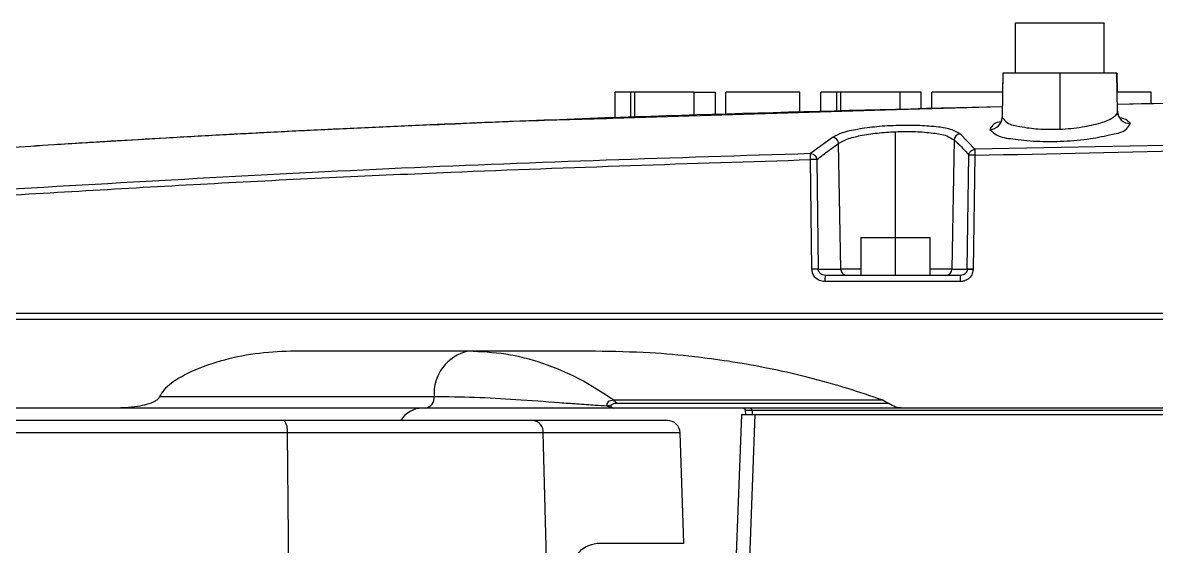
# Model space of a CAD drawing. Header units: millimetres. Extents: x -356 to 237, y 0 to 365.
# Drawn here: x 146.998 to 150.53, y 250.396 to 252.027 of the extents above; entities that cross this region are included whole.
import ezdxf

# ---------------------------------------------------------------- set-up
doc = ezdxf.new("R2010")
doc.units = ezdxf.units.MM

msp = doc.modelspace()

# ---------------------------------------------------------------- linework, layer by layer
at = {"color": 7, "linetype": 'Continuous', "lineweight": 25}
for p, q in [((150.0918, 251.8698), (150.0918, 252.0273)), ((150.0918, 252.0273), (150.3673, 252.0273)), ((150.3673, 251.8698), (150.3673, 252.0273)), ((150.052, 251.8698), (150.0497, 251.7345)), ((150.052, 251.8698), (150.051, 251.8107)), ((150.2295, 251.8698), (150.052, 251.8698)), ((150.2295, 251.8698), (150.2295, 251.6955)), ((150.4071, 251.8698), (150.2295, 251.8698)), ((150.4092, 251.7497), (150.4071, 251.8698)), ((150.4071, 251.8698), (150.4081, 251.8107)), ((148.8928, 251.8107), (148.8435, 251.8107)), ((148.8435, 251.7321), (148.8435, 251.8107)), ((148.8928, 251.7338), (148.8928, 251.8107)), ((148.9052, 251.8107), (148.8928, 251.8107)), ((149.0903, 251.8107), (148.9052, 251.8107)), ((148.9052, 251.7342), (148.9052, 251.8107)), ((149.0903, 251.7403), (149.0903, 251.8107)), ((149.0903, 251.8107), (149.1561, 251.8107)), ((149.1561, 251.8107), (149.1561, 251.7424)), ((149.189, 251.7434), (149.189, 251.8107)), ((149.4194, 251.8107), (149.189, 251.8107)), ((149.4194, 251.7503), (149.4194, 251.8107)), ((149.5346, 251.8107), (149.4853, 251.8107)), ((149.4853, 251.7521), (149.4853, 251.8107)), ((149.5346, 251.7535), (149.5346, 251.8107)), ((149.547, 251.8107), (149.5346, 251.8107)), ((149.7321, 251.8107), (149.547, 251.8107)), ((149.547, 251.7538), (149.547, 251.8107)), ((149.7321, 251.7587), (149.7321, 251.8107)), ((149.7979, 251.8107), (149.7321, 251.8107)), ((149.7979, 251.7604), (149.7979, 251.8107)), ((149.8309, 251.7612), (149.8309, 251.8107)), ((150.051, 251.8107), (149.8309, 251.8107)), ((150.5138, 251.8107), (150.4081, 251.8107)), ((150.5138, 251.7766), (150.5138, 251.8107)), ((149.7204, 251.7564), (150.0502, 251.7663)), ((150.4087, 251.7736), (150.8858, 251.783)), ((148.8367, 251.7297), (149.7204, 251.7564)), ((150.0497, 251.7345), (150.0499, 251.7322)), ((150.4092, 251.7497), (150.409, 251.7514)), ((149.5208, 251.67), (149.453, 251.6193)), ((149.7177, 251.358), (149.7177, 251.6876)), ((149.9002, 251.6621), (149.8933, 251.2592)), ((149.9649, 251.6329), (149.9187, 251.681)), ((152.5206, 251.6848), (149.9649, 251.6329)), ((149.5468, 251.2592), (149.5403, 251.6511)), ((149.457, 251.2592), (149.4528, 251.6006)), ((149.4725, 251.6006), (149.4768, 251.2592)), ((149.9413, 251.2592), (149.9464, 251.6142)), ((149.9646, 251.6142), (149.9596, 251.2592)), ((149.6095, 251.358), (149.6095, 251.2399)), ((149.6095, 251.358), (149.7177, 251.358)), ((149.7177, 251.2399), (149.7177, 251.358)), ((149.7177, 251.358), (149.826, 251.358)), ((149.826, 251.2399), (149.826, 251.358)), ((149.4768, 251.2592), (149.5468, 251.2592)), ((149.92, 251.2399), (149.4985, 251.2399)), ((149.6095, 251.2592), (149.5468, 251.2592)), ((149.8933, 251.2592), (149.826, 251.2592)), ((149.8933, 251.2592), (149.9413, 251.2592)), ((149.9596, 251.2592), (149.9595, 251.2573)), ((149.919, 251.2205), (149.4975, 251.2205)), ((146.7861, 251.1039), (153.1756, 251.1039)), ((146.7864, 251.1218), (153.1758, 251.1218)), ((148.7826, 251.0037), (147.8328, 251.0037)), ((148.2801, 250.8619), (147.4244, 250.8619)), ((149.6787, 250.8508), (148.8396, 250.8508)), ((149.6787, 250.8508), (149.6965, 250.8409)), ((147.2795, 250.8265), (146.7861, 250.8265)), ((148.2534, 250.8265), (147.2795, 250.8265)), ((148.838, 250.8265), (148.2534, 250.8265)), ((149.7407, 250.8265), (148.838, 250.8265)), ((149.6965, 250.8409), (148.8485, 250.8409)), ((149.2493, 250.8191), (149.2498, 250.8065)), ((150.7068, 250.8189), (149.2704, 250.8189)), ((149.2704, 250.8189), (149.2709, 250.8068)), ((153.1804, 250.8265), (149.7407, 250.8265)), ((147.8121, 250.7877), (146.8827, 250.7877)), ((148.5894, 250.7877), (147.8121, 250.7877)), ((149.0068, 250.7877), (148.5894, 250.7877)), ((149.2374, 250.8068), (149.1712, 249.0509)), ((149.2797, 250.8068), (150.7212, 250.8068)), ((147.8221, 250.7497), (146.8827, 250.7497)), ((147.8221, 250.7497), (147.8337, 249.4413)), ((148.6198, 250.7497), (147.8221, 250.7497)), ((148.6518, 249.5672), (148.6198, 250.7497)), ((149.0462, 250.7497), (148.6198, 250.7497)), ((149.0582, 250.4058), (149.0462, 250.7497)), ((148.7881, 250.4058), (149.0582, 250.4058))]:
    msp.add_line(p, q, dxfattribs=at)
at = {"color": 7, "linetype": 'Continuous', "lineweight": 25, "flags": 128}
msp.add_lwpolyline([(149.2797, 250.8068), (149.2425, 249.8199), (149.2135, 249.0505)], dxfattribs=at)
at = {"color": 7, "linetype": 'Continuous', "lineweight": 25}
for centre, radius, start, end in [((150.0105, 251.7338), 0.0394, 272.0876, 357.8059), ((150.4476, 251.7521), 0.0387, 181.0139, 272.894), ((149.5198, 251.6495), 0.0206, 4.5937, 87.1993), ((149.9204, 251.6608), 0.0203, 94.8117, 176.3377), ((149.4626, 251.0883), 0.5124, 88.8976, 91.1024), ((149.9555, 251.186), 0.4283, 88.7787, 91.2213), ((149.4669, 250.747), 0.5123, 88.8974, 91.1026), ((149.595, 251.2253), 0.0976, 171.4044, 182.789), ((149.566, 251.2591), 0.0192, 179.5635, 268.6003), ((149.8738, 251.2593), 0.0195, 270.6198, 359.6729), ((150.0162, 251.2253), 0.0972, 171.3823, 182.8111), ((149.9504, 250.8309), 0.4284, 88.7789, 91.2211), ((149.9222, 250.734), 0.5246, 85.9218, 87.9148), ((148.4137, 250.8723), 0.134, 101.5181, 184.4518), ((148.2467, 250.8593), 0.0335, 281.5198, 4.4447), ((148.82, 250.8242), 0.033, 30.2952, 53.5652), ((148.2435, 250.7477), 0.0787, 90.0015, 148.8363), ((148.8248, 250.7986), 0.0347, 80.9506, 99.0494), ((149.2635, 250.8196), 0.00698, 354.1047, 80.1655), ((147.7775, 250.7583), 0.0454, 349.076, 40.3944), ((148.5845, 250.7526), 0.0354, 355.3031, 82.1373), ((149.0068, 250.7483), 0.0394, 2.0104, 89.9991)]:
    msp.add_arc(centre, radius, start, end, dxfattribs=at)
for points, knots in [([(150.4087, 251.7736), (150.8112, 251.7815), (151.7283, 251.7994), (152.6454, 251.8184), (153.16, 251.8291)], [0, 0, 0, 0, 0.4388802, 1, 1, 1, 1]), ([(148.2639, 251.709), (148.3517, 251.7129), (148.9469, 251.7393), (149.5425, 251.7539), (150.0502, 251.7663)], [0, 0, 0, 0, 0.147522, 1, 1, 1, 1]), ([(145.6031, 251.5258), (145.6073, 251.5263), (145.6215, 251.5277), (145.6509, 251.5306), (145.6964, 251.5352), (145.7573, 251.5411), (145.8325, 251.5483), (145.9212, 251.5566), (146.0224, 251.5658), (146.1345, 251.5757), (146.2563, 251.586), (146.386, 251.5967), (146.522, 251.6073), (146.6627, 251.6179), (146.8061, 251.6283), (146.9507, 251.6382), (147.1062, 251.6484), (147.2705, 251.6587), (147.4461, 251.669), (147.6232, 251.6788), (147.8033, 251.6882), (147.9845, 251.6971), (148.1654, 251.7054), (148.3464, 251.7131), (148.5701, 251.7225), (148.7336, 251.7269), (148.8367, 251.7297)], [0, 0, 0, 0, 0.003882, 0.013198, 0.027357, 0.04624, 0.069796, 0.097341, 0.128737, 0.16381, 0.201564, 0.241843, 0.284322, 0.327879, 0.372392, 0.417491, 0.461982, 0.516648, 0.569895, 0.62481, 0.680924, 0.736825, 0.792713, 0.848602, 0.904488, 1, 1, 1, 1]), ([(150.0499, 251.7322), (150.0548, 251.7264), (150.0687, 251.7097), (150.1111, 251.7024), (150.165, 251.6942), (150.207, 251.695), (150.2295, 251.6955)], [0, 0, 0, 0, 0.119612, 0.336962, 0.643902, 1, 1, 1, 1]), ([(150.2295, 251.6955), (150.2411, 251.6962), (150.2643, 251.6976), (150.3071, 251.7032), (150.3519, 251.7128), (150.3891, 251.7262), (150.4064, 251.7398), (150.4091, 251.7471), (150.4091, 251.749), (150.4092, 251.7497)], [0, 0, 0, 0, 0.178155, 0.358912, 0.66683, 0.882862, 0.970576, 0.989923, 1, 1, 1, 1]), ([(150.4106, 251.7408), (150.4102, 251.7411), (150.409, 251.742), (150.4076, 251.742), (150.4066, 251.7421)], [0, 0, 0, 0, 0.361754, 1, 1, 1, 1]), ([(150.4496, 251.7134), (150.4433, 251.7194), (150.4337, 251.7285), (150.4208, 251.7301), (150.4163, 251.7307)], [0, 0, 0, 0, 0.651713, 1, 1, 1, 1]), ([(145.6067, 251.5264), (145.6109, 251.5268), (145.6249, 251.5282), (145.6542, 251.5311), (145.6994, 251.5356), (145.76, 251.5415), (145.8349, 251.5486), (145.9233, 251.5569), (146.0241, 251.566), (146.1359, 251.5759), (146.2573, 251.5862), (146.3868, 251.5968), (146.5226, 251.6074), (146.663, 251.618), (146.8062, 251.6283), (146.9506, 251.6382), (147.0943, 251.6477), (147.2355, 251.6565), (147.3753, 251.6649), (147.5158, 251.6729), (147.6586, 251.6807), (147.8033, 251.6881), (147.9082, 251.6935), (147.9646, 251.696), (147.9727, 251.6963)], [0, 0, 0, 0, 0.005259, 0.017898, 0.037132, 0.062799, 0.094833, 0.132313, 0.17505, 0.222815, 0.274253, 0.329155, 0.387069, 0.446475, 0.507199, 0.568734, 0.629454, 0.689283, 0.747721, 0.806483, 0.867275, 0.928613, 0.989733, 1, 1, 1, 1]), ([(149.9187, 251.681), (149.9107, 251.6855), (149.8898, 251.6972), (149.8462, 251.7028), (149.7904, 251.7076), (149.7263, 251.7075), (149.6613, 251.704), (149.6027, 251.6961), (149.5553, 251.6872), (149.5307, 251.6749), (149.5208, 251.67)], [0, 0, 0, 0, 0.066884, 0.175589, 0.318664, 0.481781, 0.647447, 0.798016, 0.918715, 1, 1, 1, 1]), ([(150.0467, 251.7188), (150.0385, 251.7173), (150.023, 251.7146), (150.0155, 251.7008), (150.0119, 251.6944)], [0, 0, 0, 0, 0.530429, 1, 1, 1, 1]), ([(150.0119, 251.6944), (150.0184, 251.6883), (150.0378, 251.6703), (150.0775, 251.6662), (150.1186, 251.6603), (150.1573, 251.6578), (150.1988, 251.6569), (150.255, 251.6584), (150.3212, 251.6637), (150.3843, 251.678), (150.4336, 251.6873), (150.4458, 251.7072), (150.4496, 251.7134)], [0, 0, 0, 0, 0.057019, 0.170505, 0.246064, 0.331512, 0.423081, 0.517357, 0.699762, 0.851727, 0.953403, 1, 1, 1, 1]), ([(149.5403, 251.6511), (149.5488, 251.6559), (149.5697, 251.6675), (149.611, 251.6765), (149.6615, 251.6844), (149.6986, 251.6865), (149.7177, 251.6876)], [0, 0, 0, 0, 0.159125, 0.39106, 0.685679, 1, 1, 1, 1]), ([(149.7177, 251.6876), (149.7386, 251.6881), (149.7781, 251.689), (149.8311, 251.6843), (149.8729, 251.6787), (149.8926, 251.6667), (149.9002, 251.6621)], [0, 0, 0, 0, 0.335259, 0.632344, 0.859243, 1, 1, 1, 1]), ([(149.9002, 251.6621), (149.909, 251.6538), (149.9252, 251.6386), (149.9397, 251.6218), (149.9464, 251.6142)], [0, 0, 0, 0, 0.544645, 1, 1, 1, 1]), ([(149.9646, 251.6142), (150.4417, 251.6244), (151.2936, 251.6426), (152.1455, 251.6592), (152.5203, 251.6665)], [0, 0, 0, 0, 0.560001, 1, 1, 1, 1]), ([(149.4725, 251.6006), (149.485, 251.6105), (149.5072, 251.6279), (149.5303, 251.6441), (149.5403, 251.6511)], [0, 0, 0, 0, 0.56546, 1, 1, 1, 1]), ([(149.9464, 251.6142), (149.9469, 251.6167), (149.9479, 251.622), (149.9528, 251.628), (149.9588, 251.6318), (149.9629, 251.6325), (149.9649, 251.6329)], [0, 0, 0, 0, 0.268969, 0.561159, 0.78909, 1, 1, 1, 1]), ([(149.9649, 251.6329), (149.9648, 251.6319), (149.9646, 251.6292), (149.9645, 251.6247), (149.9645, 251.6195), (149.9646, 251.616), (149.9646, 251.6142)], [0, 0, 0, 0, 0.157167, 0.437396, 0.713783, 1, 1, 1, 1]), ([(149.453, 251.6193), (149.0281, 251.606), (148.1782, 251.5794), (147.3293, 251.5297), (146.9049, 251.5049)], [0, 0, 0, 0, 0.499942, 1, 1, 1, 1]), ([(146.9054, 251.487), (147.143, 251.5011), (147.6182, 251.5295), (148.4673, 251.5692), (149.079, 251.5887), (149.4528, 251.6006)], [0, 0, 0, 0, 0.280011, 0.560011, 1, 1, 1, 1]), ([(149.4528, 251.6006), (149.4527, 251.6029), (149.4526, 251.6072), (149.4526, 251.6128), (149.4527, 251.6168), (149.4529, 251.6186), (149.453, 251.6193)], [0, 0, 0, 0, 0.365808, 0.698506, 0.889873, 1, 1, 1, 1]), ([(149.453, 251.6193), (149.4556, 251.6189), (149.4611, 251.618), (149.4673, 251.613), (149.4713, 251.6069), (149.4721, 251.6026), (149.4725, 251.6006)], [0, 0, 0, 0, 0.266523, 0.560237, 0.789688, 1, 1, 1, 1]), ([(149.4975, 251.2205), (149.4918, 251.2212), (149.4801, 251.2226), (149.4665, 251.2329), (149.4585, 251.246), (149.4575, 251.2549), (149.457, 251.2592)], [0, 0, 0, 0, 0.275533, 0.566769, 0.791477, 1, 1, 1, 1]), ([(149.4985, 251.2399), (149.4953, 251.2402), (149.4897, 251.2409), (149.4838, 251.2447), (149.4803, 251.2484), (149.4783, 251.2519), (149.477, 251.2555), (149.4768, 251.258), (149.4768, 251.2592)], [0, 0, 0, 0, 0.295923, 0.516449, 0.644438, 0.767184, 0.885425, 1, 1, 1, 1]), ([(149.9595, 251.2573), (149.9585, 251.2519), (149.9564, 251.2409), (149.9454, 251.2287), (149.9322, 251.2217), (149.9233, 251.2209), (149.919, 251.2205)], [0, 0, 0, 0, 0.267865, 0.556183, 0.784448, 1, 1, 1, 1]), ([(149.9413, 251.2582), (149.9411, 251.2571), (149.9408, 251.2547), (149.9395, 251.2512), (149.9374, 251.2479), (149.9341, 251.2444), (149.9283, 251.2408), (149.923, 251.2402), (149.92, 251.2399)], [0, 0, 0, 0, 0.115618, 0.234862, 0.358661, 0.487598, 0.707338, 1, 1, 1, 1]), ([(149.9413, 251.2592), (149.9413, 251.259), (149.9413, 251.2587), (149.9413, 251.2584), (149.9413, 251.2582)], [0, 0, 0, 0, 0.559526, 1, 1, 1, 1]), ([(147.8328, 251.0037), (147.7957, 251.002), (147.7216, 250.9986), (147.6126, 250.9745), (147.5245, 250.9435), (147.4671, 250.9099), (147.4381, 250.8854), (147.4286, 250.8691), (147.4244, 250.8619)], [0, 0, 0, 0, 0.249341, 0.49777, 0.748654, 0.87389, 0.944149, 1, 1, 1, 1]), ([(148.8396, 250.8508), (148.8041, 250.8744), (148.7344, 250.9205), (148.6203, 250.9679), (148.5043, 250.9981), (148.4258, 251.0018), (148.387, 251.0037)], [0, 0, 0, 0, 0.262982, 0.515553, 0.760268, 1, 1, 1, 1]), ([(149.6787, 250.8508), (149.6421, 250.8634), (149.5653, 250.8899), (149.4424, 250.9239), (149.3183, 250.9519), (149.1997, 250.9726), (149.0804, 250.9883), (148.9423, 251.0009), (148.8393, 251.0027), (148.7826, 251.0037)], [0, 0, 0, 0, 0.127149, 0.266688, 0.418642, 0.54483, 0.661913, 0.813634, 1, 1, 1, 1]), ([(147.4244, 250.8619), (147.4229, 250.8596), (147.4194, 250.8541), (147.3975, 250.8398), (147.3621, 250.832), (147.3259, 250.8281), (147.3004, 250.8267), (147.2877, 250.8266), (147.2795, 250.8265)], [0, 0, 0, 0, 0.054424, 0.125992, 0.500205, 0.74995, 0.839793, 1, 1, 1, 1]), ([(148.8193, 250.8329), (148.8068, 250.8336), (148.7753, 250.8353), (148.7257, 250.8388), (148.6433, 250.8449), (148.5371, 250.853), (148.407, 250.8605), (148.3221, 250.8614), (148.2801, 250.8619)], [0, 0, 0, 0, 0.069545, 0.175118, 0.276157, 0.528605, 0.766654, 1, 1, 1, 1]), ([(148.8396, 250.8508), (148.8363, 250.8506), (148.8301, 250.8502), (148.8221, 250.8465), (148.8179, 250.8411), (148.8176, 250.8362), (148.8187, 250.834), (148.8193, 250.8329)], [0, 0, 0, 0, 0.304527, 0.565063, 0.784301, 0.887825, 1, 1, 1, 1]), ([(148.838, 250.8265), (148.8348, 250.8268), (148.8281, 250.8275), (148.8223, 250.8311), (148.8193, 250.8329)], [0, 0, 0, 0, 0.474978, 1, 1, 1, 1]), ([(148.8485, 250.8409), (148.8443, 250.8407), (148.8384, 250.8403), (148.8323, 250.8377), (148.8298, 250.8351), (148.8301, 250.8336), (148.8302, 250.8329)], [0, 0, 0, 0, 0.563781, 0.799152, 0.910599, 1, 1, 1, 1]), ([(148.8302, 250.8329), (148.8303, 250.8327), (148.8312, 250.831), (148.8332, 250.8277), (148.8365, 250.8269), (148.838, 250.8265)], [0, 0, 0, 0, 0.065605, 0.561972, 1, 1, 1, 1]), ([(148.838, 250.8265), (148.8379, 250.8265), (148.8377, 250.8265), (148.8375, 250.8265), (148.8374, 250.8265)], [0, 0, 0, 0, 0.63031, 1, 1, 1, 1]), ([(149.2434, 250.8264), (149.2437, 250.8263), (149.2445, 250.8259), (149.2457, 250.8253), (149.2468, 250.8245), (149.2474, 250.8238), (149.2478, 250.8234), (149.2481, 250.823), (149.2484, 250.8224), (149.2488, 250.8215), (149.2492, 250.8203), (149.2493, 250.8194), (149.2493, 250.8189)], [0, 0, 0, 0, 0.109733, 0.250651, 0.408627, 0.487723, 0.52662, 0.56547, 0.641731, 0.716894, 0.861944, 1, 1, 1, 1]), ([(149.2704, 250.8189), (149.2663, 250.8189), (149.2595, 250.8189), (149.2558, 250.8189), (149.2484, 250.8189), (149.2494, 250.8189), (149.2495, 250.8189)], [0, 0, 0, 0, 0.521545, 0.859886, 0.992925, 1, 1, 1, 1]), ([(149.7407, 250.8265), (149.7327, 250.827), (149.7168, 250.8281), (149.7033, 250.8366), (149.6965, 250.8409)], [0, 0, 0, 0, 0.499738, 1, 1, 1, 1]), ([(149.2379, 250.8068), (149.2378, 250.8068), (149.2355, 250.8068), (149.2506, 250.8068), (149.2582, 250.8068), (149.2716, 250.8068), (149.2797, 250.8068)], [0, 0, 0, 0, 0.008181, 0.15058, 0.488004, 1, 1, 1, 1]), ([(148.6896, 250.2483), (148.6896, 250.2595), (148.6896, 250.2814), (148.6961, 250.3127), (148.7064, 250.3405), (148.7233, 250.3695), (148.7488, 250.3979), (148.776, 250.4033), (148.7881, 250.4058)], [0, 0, 0, 0, 0.164596, 0.322662, 0.468652, 0.600217, 0.821087, 1, 1, 1, 1])]:
    msp.add_open_spline(points, degree=3, knots=knots, dxfattribs=at)

doc.saveas('drawing.dxf')
